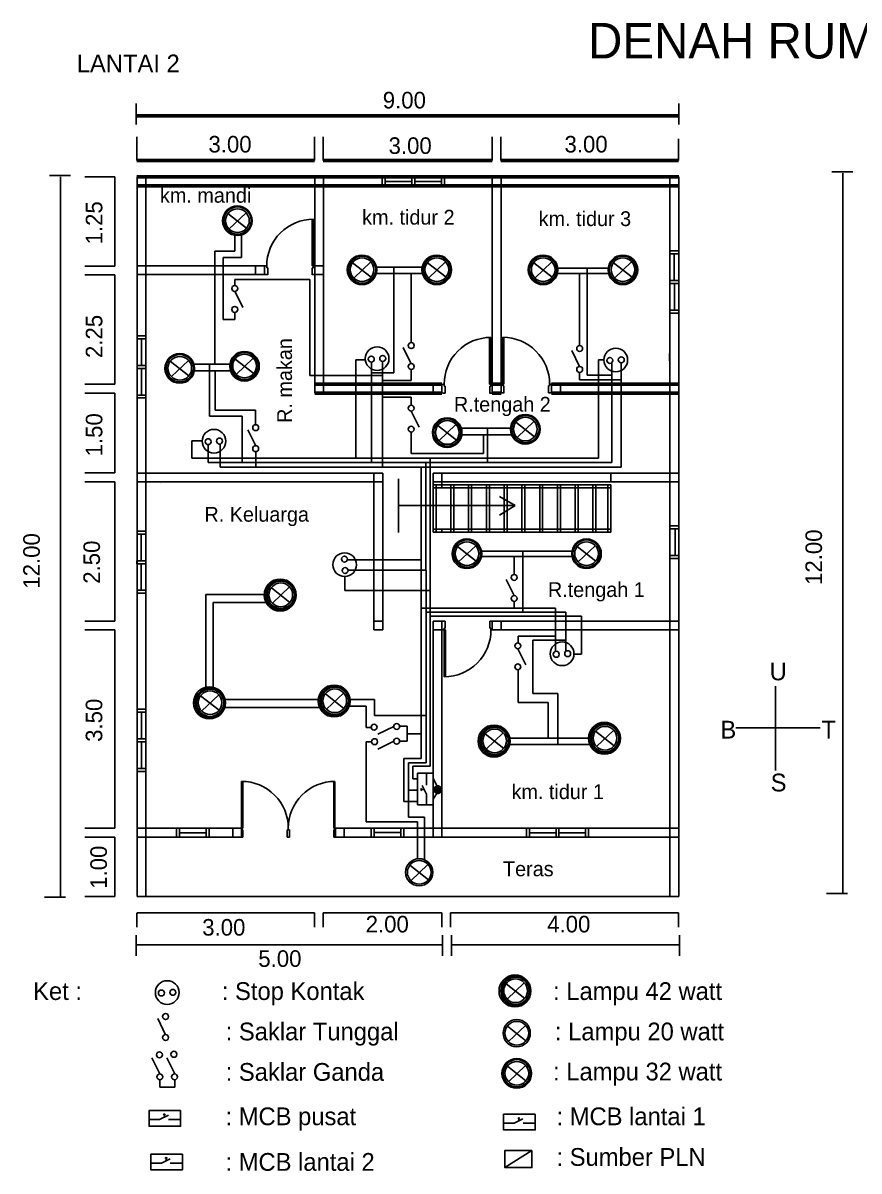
# Model space of a CAD drawing. Header units: millimetres. Extents: x 1250 to 3993, y 344 to 2283.
# Drawn here: x 1250 to 2662, y 344 to 2283 of the extents above; entities that cross this region are included whole.
import ezdxf

# ---------------------------------------------------------------- set-up
doc = ezdxf.new("R2010")
doc.units = ezdxf.units.MM

msp = doc.modelspace()

# ---------------------------------------------------------------- linework, layer by layer
at = {"color": 7}
for p, q in [((1441, 2146.6), (1441, 2111.2)), ((2357.2, 2146.6), (2357.2, 2111.2)), ((1441.7, 2050.6), (1441.7, 2090.7)), ((1741.7, 2050.6), (1741.7, 2090.7)), ((1756.7, 2050.6), (1756.7, 2090.7)), ((2041.7, 2050.6), (2041.7, 2090.7)), ((2056.7, 2050.6), (2056.7, 2090.7)), ((2356.9, 2050.6), (2356.9, 2087)), ((1329.7, 2025), (1294.3, 2025)), ((1404.6, 2022.8), (1354.1, 2022.8)), ((1404.6, 2022.7), (1404.6, 1872.3)), ((1442.2, 2022.7), (1442.2, 807.7)), ((1457.2, 2022.7), (1457.2, 807.7)), ((1742.2, 1657.7), (1742.2, 2022.7)), ((1757.2, 1657.7), (1757.2, 2022.7)), ((2042.2, 1657.7), (2042.2, 2022.7)), ((2057.2, 1657.7), (2057.2, 2022.7)), ((2342.2, 1522.7), (2342.2, 2022.7)), ((2357.2, 1522.7), (2357.2, 2022.7)), ((2650.8, 2031.4), (2615.4, 2031.4)), ((1404.6, 1872.3), (1354.1, 1872.3)), ((1661.2, 1872.7), (1442, 1872.7)), ((1642.2, 1857.7), (1642.2, 1872.7)), ((1657.2, 1857.7), (1657.2, 1872.7)), ((1661.2, 1872.4), (1661.2, 1869.4)), ((1663.2, 1869.4), (1661.2, 1869.4)), ((1663.2, 1869.4), (1663.2, 1857.4)), ((1738.2, 1869.4), (1738.2, 1857.4)), ((1740.2, 1869.4), (1738.2, 1869.4)), ((1757.2, 1872.7), (1740.2, 1872.7)), ((1740.2, 1872.4), (1740.2, 1869.4)), ((1404.6, 1857.3), (1354.1, 1857.3)), ((1404.6, 1857.3), (1404.6, 1672.8)), ((1663.2, 1857.7), (1442, 1857.7)), ((1757.2, 1857.7), (1738.2, 1857.7)), ((1404.6, 1672.8), (1354.1, 1672.8)), ((1942.2, 1657.7), (1942.2, 1672.7)), ((1957.2, 1657.7), (1957.2, 1672.7)), ((1960.8, 1672.6), (1957.8, 1672.6)), ((1962.8, 1669.6), (1960.8, 1669.6)), ((1962.8, 1669.6), (1962.8, 1657.6)), ((2057.2, 1672.6), (2037.7, 1672.6)), ((2037.8, 1669.6), (2037.8, 1657.6)), ((2039.8, 1669.6), (2037.8, 1669.6)), ((2039.8, 1672.6), (2039.8, 1669.6)), ((2057, 1672.9), (2061.9, 1672.9)), ((2059.9, 1672.9), (2059.9, 1669.9)), ((2059.9, 1669.9), (2061.9, 1669.9)), ((2061.9, 1669.9), (2061.9, 1657.9)), ((2136.9, 1669.9), (2136.9, 1657.9)), ((2136.9, 1669.9), (2138.9, 1669.9)), ((2138.9, 1672.9), (2138.9, 1669.9)), ((2138.9, 1672.9), (2141.9, 1672.9)), ((2142.2, 1657.7), (2142.2, 1672.7)), ((2157.2, 1657.7), (2157.2, 1672.7)), ((1404.6, 1657.8), (1354.1, 1657.8)), ((1404.6, 1657.8), (1404.6, 1522.8)), ((1962.8, 1657.6), (1957.8, 1657.6)), ((2042.7, 1657.6), (2037.7, 1657.6)), ((2057, 1657.9), (2062, 1657.9)), ((2136.9, 1657.9), (2141.9, 1657.9)), ((1404.6, 1522.8), (1354.1, 1522.8)), ((1857.2, 1522.7), (1442, 1522.7)), ((1842.2, 1522.7), (1842.2, 1257.7)), ((1857.2, 1522.7), (1857.2, 1257.7)), ((1942.2, 1522.7), (2257.2, 1522.7)), ((2357.2, 1522.7), (1942.2, 1522.7)), ((1942.2, 1522.7), (1942.2, 1507.7)), ((1942.2, 1422.7), (1942.2, 1522.7)), ((1942.4, 1507.7), (1942.4, 1522.7)), ((1957.2, 1507.7), (1957.2, 1522.7)), ((1957.2, 1497.7), (1957.2, 1522.7)), ((2242.2, 1522.7), (2242.2, 1507.7)), ((2342.2, 807.7), (2342.2, 1522.7)), ((2357, 1522.7), (2357, 1522.7)), ((2357.2, 807.7), (2357.2, 1522.7)), ((1404.6, 1507.8), (1354.1, 1507.8)), ((1404.6, 1507.8), (1404.6, 1272.8)), ((1857.2, 1507.7), (1442, 1507.7)), ((1482.3, 1505.1), (1482.3, 1505.1)), ((1482.3, 1505.1), (1482.3, 1505.1)), ((1942.2, 1507.7), (2257.2, 1507.7)), ((2357.2, 1507.7), (1942.2, 1507.7)), ((1942.2, 1502.7), (1942.2, 1422.7)), ((2242.2, 1502.7), (1942.2, 1502.7)), ((2242.2, 1497.7), (1942.2, 1497.7)), ((1947.2, 1502.7), (1947.2, 1422.7)), ((1972.2, 1502.7), (1972.2, 1422.7)), ((1977.2, 1502.7), (1977.2, 1422.7)), ((2002.2, 1502.7), (2002.2, 1422.7)), ((2007.2, 1502.7), (2007.2, 1422.7)), ((2032.2, 1502.7), (2032.2, 1422.7)), ((2037.2, 1502.7), (2037.2, 1422.7)), ((2062.2, 1502.7), (2062.2, 1422.7)), ((2067.2, 1502.7), (2067.2, 1422.7)), ((2092.2, 1502.7), (2092.2, 1422.7)), ((2097.2, 1502.7), (2097.2, 1422.7)), ((2122.2, 1502.7), (2122.2, 1422.7)), ((2127.2, 1502.7), (2127.2, 1422.7)), ((2152.2, 1502.7), (2152.2, 1422.7)), ((2157.2, 1502.7), (2157.2, 1422.7)), ((2182.2, 1502.7), (2182.2, 1422.7)), ((2187.2, 1502.7), (2187.2, 1422.7)), ((2212.2, 1502.7), (2212.2, 1422.7)), ((2217.2, 1502.7), (2217.2, 1422.7)), ((2237.2, 1502.7), (2237.2, 1422.7)), ((2242.2, 1502.7), (2242.2, 1422.7)), ((2242.2, 1427.7), (1942.2, 1427.7)), ((2242.2, 1422.7), (1942.2, 1422.7)), ((1957.2, 1422.7), (1957.2, 1427.7)), ((1404.6, 1272.8), (1354.1, 1272.8)), ((1857.2, 1272.7), (1842.2, 1272.7)), ((1942.2, 907.7), (1942.2, 1272.7)), ((1962.8, 1272.7), (1942.2, 1272.7)), ((1957.2, 907.7), (1957.2, 1272.7)), ((1960.8, 1257.5), (1960.8, 1260.7)), ((1960.8, 1260.7), (1962.8, 1260.7)), ((1962.8, 1260.7), (1962.8, 1272.7)), ((2357.2, 1272.7), (2037.8, 1272.7)), ((2037.8, 1260.7), (2037.8, 1272.7)), ((2037.8, 1260.7), (2039.7, 1260.7)), ((2039.7, 1260.7), (2039.7, 1257.5)), ((2042.2, 1257.7), (2042.2, 1272.7)), ((2057.2, 1257.7), (2057.2, 1272.7)), ((1404.6, 1257.8), (1354.1, 1257.8)), ((1404.6, 1257.8), (1404.6, 922.8)), ((1857.2, 1257.7), (1842.2, 1257.7)), ((1960.8, 1257.7), (1942.2, 1257.7)), ((1962.9, 1257.7), (1960.9, 1257.7)), ((2357.2, 1257.7), (2039.7, 1257.7)), ((1404.6, 922.8), (1354.1, 922.8)), ((1442.2, 922.7), (1618.7, 922.7)), ((1603.7, 922.7), (1603.7, 907.7)), ((1618.7, 922.9), (1618.7, 907.7)), ((1618.7, 919.9), (1620.7, 919.9)), ((1620.7, 919.9), (1620.7, 907.7)), ((1695.7, 919.9), (1695.7, 907.7)), ((1695.7, 919.9), (1697.7, 919.9)), ((1699.6, 919.9), (1697.6, 919.9)), ((1699.6, 919.9), (1699.6, 907.7)), ((1774.6, 919.9), (1774.6, 907.7)), ((1776.6, 919.9), (1774.6, 919.9)), ((1776.6, 922.9), (1776.6, 919.9)), ((2357.1, 922.7), (1776.6, 922.7)), ((1777.2, 922.7), (1858, 922.7)), ((1777.2, 907.7), (1777.2, 922.7)), ((1792.2, 907.7), (1792.2, 922.7)), ((1404.6, 907.8), (1354.1, 907.8)), ((1404.6, 907.8), (1404.6, 807.7)), ((1442.2, 907.7), (1620.7, 907.7)), ((1699.6, 907.7), (1695.7, 907.7)), ((2357.1, 907.7), (1774.6, 907.7)), ((1777.2, 907.7), (1860.3, 907.7)), ((1321.2, 806.2), (1285.8, 806.2)), ((1404.6, 807.8), (1354.1, 807.8)), ((1442.2, 807.7), (2357.2, 807.7)), ((2642.2, 812.5), (2606.8, 812.5)), ((1441.8, 780), (1441.8, 755.8)), ((1442.2, 780), (1741.8, 780)), ((1741.8, 780), (1741.8, 755.8)), ((1756.8, 780), (1756.8, 755.8)), ((1756.8, 780), (1956.8, 780)), ((1956.8, 780), (1956.8, 755.8)), ((1971.8, 780), (1971.8, 755.8)), ((1971.8, 780), (2356.8, 780)), ((2356.8, 780), (2356.8, 755.8)), ((1441, 742.5), (1441, 707.1)), ((1958.3, 742.5), (1958.3, 707.1)), ((1973.3, 742.5), (1973.3, 707.1)), ((2358.3, 742.5), (2358.3, 707.1)), ((1442.2, 725.9), (1958.3, 725.9)), ((1973.3, 725.9), (2358.3, 725.9))]:
    msp.add_line(p, q, dxfattribs=at)
at = {"color": 7, "lineweight": 53}
for p, q in [((2357.2, 2126.1), (1442, 2126.1)), ((1741.7, 2050.6), (1442, 2050.6)), ((2041.7, 2050.6), (1756.7, 2050.6)), ((2356.9, 2050.6), (2056.7, 2050.6)), ((2357.2, 2022.7), (1442, 2022.7)), ((2357.2, 2007.7), (1442, 2007.7)), ((1957.2, 1672.7), (1742.2, 1672.7)), ((2057.2, 1672.7), (2042.2, 1672.7)), ((2357.2, 1672.7), (2142.2, 1672.7)), ((1957.2, 1657.7), (1742.2, 1657.7)), ((2057.2, 1657.7), (2042.2, 1657.7)), ((2357.2, 1657.7), (2142.2, 1657.7))]:
    msp.add_line(p, q, dxfattribs=at)
at = {"color": 7, "lineweight": -3}
for p, q in [((1312.8, 2022.7), (1312.8, 807.7)), ((2633.9, 2029), (2633.9, 814))]:
    msp.add_line(p, q, dxfattribs=at)
at = {"color": 226}
for p, q in [((1856.4, 2022.6), (1856.4, 2007.6)), ((1861.4, 2022.6), (1861.4, 2007.6)), ((1906.4, 2022.6), (1906.4, 2007.6)), ((1911.4, 2022.6), (1911.4, 2007.6)), ((1956.4, 2022.6), (1956.4, 2007.6)), ((1961.4, 2022.6), (1961.4, 2007.6)), ((1861.4, 2014.9), (1906.4, 2014.9)), ((1903.2, 2008.5), (1903.2, 2008.3)), ((1911.4, 2015), (1956.5, 2015)), ((1738.2, 1951.4), (1738.2, 1872.4)), ((1740.2, 1872.4), (1740.2, 1951.4)), ((2357.2, 1897.7), (2342.2, 1897.7)), ((2357.2, 1892.7), (2342.2, 1892.7)), ((2349.4, 1892.7), (2349.4, 1847.7)), ((1738.2, 1872.4), (1740.2, 1872.4)), ((2357.2, 1847.7), (2342.2, 1847.7)), ((2357.2, 1842.7), (2342.2, 1842.7)), ((2343, 1850.9), (2342.9, 1850.9)), ((2349.6, 1842.7), (2349.6, 1797.6)), ((2357.2, 1797.7), (2342.2, 1797.7)), ((2357.2, 1792.7), (2342.2, 1792.7)), ((1457.5, 1754.4), (1442.5, 1754.4)), ((1457.5, 1749.4), (1442.5, 1749.4)), ((1449.8, 1749.4), (1449.8, 1704.4)), ((1443.4, 1707.7), (1443.2, 1707.7)), ((1457.5, 1704.4), (1442.5, 1704.4)), ((1457.5, 1699.4), (1442.5, 1699.4)), ((1449.9, 1699.4), (1449.9, 1654.4)), ((1457.5, 1654.4), (1442.5, 1654.4)), ((1457.5, 1649.4), (1442.5, 1649.4)), ((1456.9, 1419.6), (1441.9, 1419.6)), ((1457.6, 1424.6), (1442.6, 1424.6)), ((1449.2, 1419.1), (1449.2, 1374.9)), ((2358.5, 1433.4), (2343.5, 1433.4)), ((2358.5, 1428.4), (2343.5, 1428.4)), ((2350.8, 1427.9), (2350.8, 1383.7)), ((2358.5, 1383.4), (2343.5, 1383.4)), ((2358.5, 1378.4), (2343.5, 1378.4)), ((1456.9, 1374.6), (1441.9, 1374.6)), ((1456.9, 1369.6), (1441.9, 1369.6)), ((1442, 1374.5), (1442, 1369.4)), ((1449.3, 1369.6), (1449.3, 1324.6)), ((1456.9, 1324.6), (1441.9, 1324.6)), ((1456.9, 1319.6), (1441.9, 1319.6)), ((1457.4, 1123.8), (1442.4, 1123.8)), ((1457.4, 1118.8), (1442.4, 1118.8)), ((1449.7, 1118.2), (1449.7, 1074)), ((1457.4, 1073.8), (1442.4, 1073.8)), ((1457.4, 1068.8), (1442.4, 1068.8)), ((1442.5, 1073.6), (1442.5, 1068.6)), ((1449.8, 1068.8), (1449.8, 1023.7)), ((1457.4, 1023.8), (1442.4, 1023.8)), ((1457.4, 1018.8), (1442.4, 1018.8)), ((1618.7, 922.9), (1618.7, 1001.9)), ((1620.7, 1001.9), (1620.7, 922.9)), ((1774.5, 1001.9), (1774.5, 922.9)), ((1776.5, 922.9), (1776.5, 1001.9)), ((1508.8, 922.8), (1508.8, 907.8)), ((1513.8, 922.8), (1513.8, 907.8)), ((1514.4, 915.1), (1558.6, 915.1)), ((1558.8, 922.8), (1558.8, 907.8)), ((1563.8, 922.8), (1563.8, 907.8)), ((1620.7, 922.9), (1618.7, 922.9)), ((1697.6, 922.9), (1697.6, 919.9)), ((1697.7, 922.9), (1697.7, 919.9)), ((1774.5, 922.9), (1776.5, 922.9)), ((1837.7, 923.1), (1837.7, 908.1)), ((1842.7, 923.1), (1842.7, 908.1)), ((1843.2, 915.4), (1887.4, 915.4)), ((1887.7, 923.1), (1887.7, 908.1)), ((1892.7, 923.1), (1892.7, 908.1)), ((2099.8, 922.7), (2099.8, 907.7)), ((2104.8, 922.7), (2104.8, 907.7)), ((2105.3, 915), (2149.5, 915)), ((2149.8, 922.7), (2149.8, 907.7)), ((2154.8, 922.7), (2154.8, 907.7)), ((2154.8, 915.1), (2199.8, 915.1)), ((2199.8, 922.7), (2199.8, 907.7)), ((2204.8, 922.7), (2204.8, 907.7)), ((2150, 907.8), (2155, 907.8))]:
    msp.add_line(p, q, dxfattribs=at)
at = {"color": 226, "lineweight": 53}
for p, q in [((1966.6, 2006.9), (1966.6, 2006.7)), ((2341.7, 1787.5), (2341.5, 1787.5)), ((1442.3, 1644.3), (1442.1, 1644.3))]:
    msp.add_line(p, q, dxfattribs=at)
at = {"color": 5}
for p, q in [((1595.7, 1960.8), (1627.2, 1936.1)), ((1626.4, 1962.2), (1597.5, 1934.8)), ((1806.3, 1877.9), (1837.7, 1853.3)), ((1836.9, 1879.3), (1808.1, 1851.9)), ((1932.5, 1877.9), (1964, 1853.3)), ((1963.2, 1879.3), (1934.3, 1851.9)), ((2112.1, 1877.9), (2143.5, 1853.3)), ((2142.8, 1879.3), (2113.9, 1851.9)), ((2246.8, 1877.9), (2278.2, 1853.3)), ((2277.5, 1879.3), (2248.6, 1851.9)), ((1620.6, 1802.4), (1607.2, 1829.6)), ((1891.9, 1734.5), (1905.3, 1707.3)), ((2176.3, 1729.7), (2189.7, 1702.5)), ((1498.4, 1711.5), (1529.8, 1686.8)), ((1529.1, 1712.9), (1500.2, 1685.5)), ((1607.8, 1715.2), (1639.3, 1690.5)), ((1638.5, 1716.6), (1609.6, 1689.2)), ((1918.5, 1600.1), (1905.1, 1627.4)), ((2112.7, 1610.1), (2083.9, 1582.7)), ((1629.3, 1595.9), (1642.7, 1568.6)), ((1950.2, 1603.1), (1981.6, 1578.4)), ((1980.8, 1604.5), (1952, 1577.1)), ((2082.1, 1608.7), (2113.5, 1584)), ((1983.4, 1398.5), (2014.9, 1373.8)), ((2014.1, 1399.9), (1985.2, 1372.5)), ((2185.4, 1398.5), (2216.8, 1373.8)), ((2216, 1399.9), (2187.2, 1372.5)), ((2065.8, 1343), (2079.2, 1315.7)), ((1669, 1328.9), (1700.4, 1304.2)), ((1699.6, 1330.3), (1670.8, 1302.9)), ((2098.7, 1198.8), (2085.3, 1226)), ((1549.5, 1146.7), (1580.9, 1122)), ((1580.1, 1148.1), (1551.3, 1120.7)), ((1760.2, 1149.8), (1791.6, 1125.2)), ((1790.8, 1151.2), (1762, 1123.8)), ((1875.9, 1094.9), (1848.6, 1081.6)), ((1898.3, 1095.1), (1885.2, 1095.1)), ((1898.3, 1069.8), (1898.3, 1095.1)), ((2216.6, 1086.8), (2248, 1062.1)), ((2247.2, 1088.2), (2218.4, 1060.8)), ((1875.9, 1069.6), (1848.6, 1056.2)), ((1885.8, 1069.8), (1898.3, 1069.8)), ((2030.2, 1082.2), (2061.6, 1057.6)), ((2060.8, 1083.7), (2032, 1056.3)), ((1902.8, 860.2), (1934.2, 835.6)), ((1933.5, 861.6), (1904.6, 834.2)), ((2065.6, 660.1), (2097, 635.4)), ((2096.2, 661.5), (2067.4, 634.1)), ((1477.1, 601.4), (1490.4, 574.2)), ((2067.6, 588.5), (2099, 563.9)), ((2098.3, 589.9), (2069.4, 562.5)), ((1480.5, 507.8), (1467.1, 535)), ((1505.9, 507.8), (1492.5, 535)), ((2067.6, 520.8), (2099, 496.2)), ((2098.3, 522.3), (2069.4, 494.8)), ((1480.7, 497.8), (1480.7, 485.3)), ((1480.8, 485.3), (1506, 485.3)), ((1506, 485.3), (1506, 498.4))]:
    msp.add_line(p, q, dxfattribs=at)
at = {"color": 2}
for p, q in [((1607.3, 1924.1), (1607.3, 1897.6)), ((1607.3, 1897.6), (1573.4, 1897.6)), ((1573.4, 1897.6), (1573.4, 1706.4)), ((1846.2, 1870.1), (1923.8, 1870.1)), ((1875.6, 1691.7), (1875.6, 1869.7)), ((2152.6, 1868.8), (2238, 1868.8)), ((2202.6, 1688.2), (2202.6, 1868.8)), ((1538.3, 1706.3), (1599.2, 1706.3)), ((1564.3, 1618.9), (1564.3, 1706.4)), ((1838, 1710.1), (1838, 1540.6)), ((2244.1, 1540.5), (2244.1, 1709.3)), ((1837.9, 1691.7), (1875.6, 1691.7)), ((2244, 1688.2), (2202.6, 1688.2)), ((1619.9, 1618.9), (1564.3, 1618.9)), ((1619.9, 1540.6), (1619.9, 1618.9)), ((1989.7, 1598.4), (2073.3, 1598.4)), ((2033.9, 1540.6), (2033.9, 1598.4)), ((1562.4, 1540.6), (1562.4, 1570.7)), ((1930, 1540.6), (1562.4, 1540.6)), ((1930, 1359.1), (1930, 1540.6)), ((1930, 1540.5), (2244.1, 1540.5)), ((2023.7, 1390.6), (2176.9, 1390.6)), ((2093.7, 1287.8), (2093.7, 1390.6)), ((1930.4, 1358.7), (1798.5, 1358.7)), ((1930.4, 1033.3), (1930.4, 1358.7)), ((1570.9, 1161.3), (1570.9, 1303.8)), ((1570.9, 1303.8), (1660.7, 1303.8)), ((1930.4, 1287.7), (2166.1, 1287.7)), ((2166.1, 1287.7), (2166.1, 1221.2)), ((2166.3, 1240.5), (2110.6, 1240.5)), ((2110.6, 1240.5), (2110.6, 1150.3)), ((2110.6, 1150.3), (2152.7, 1150.3)), ((2152.7, 1150.3), (2152.7, 1064.1)), ((1590.8, 1140.3), (1748.6, 1140.3)), ((1843.4, 1140.2), (1801.9, 1140.2)), ((1843.4, 1113.1), (1843.4, 1140.2)), ((1930.3, 1113.1), (1843.4, 1113.1)), ((2071.1, 1064.2), (2206.1, 1064.2)), ((1900.7, 987), (1900.7, 1033.3)), ((1900.7, 1033.3), (1930.4, 1033.3)), ((1915.8, 987), (1900.7, 987)), ((1900.8, 986.9), (1900.8, 941.4)), ((1900.8, 941.4), (1927.4, 941.4)), ((1927.4, 941.4), (1927.4, 869.4))]:
    msp.add_line(p, q, dxfattribs=at)
at = {"color": 1}
for p, q in [((1618.5, 1886.9), (1618.5, 1924.3)), ((1587.5, 1782), (1587.5, 1886.9)), ((1587.5, 1886.9), (1618.5, 1886.9)), ((1607.6, 1839.4), (1607.6, 1849.7)), ((1607.6, 1849.7), (1734.2, 1849.7)), ((1734.2, 1849.7), (1734.2, 1687.4)), ((1846.2, 1859.8), (1924.1, 1859.8)), ((1905.2, 1742.8), (1905.2, 1859.6)), ((2152.1, 1859.6), (2238.6, 1859.6)), ((2189.4, 1738), (2189.4, 1859.6)), ((1607.3, 1794.1), (1607.3, 1782)), ((1607.3, 1782), (1587.5, 1782)), ((1856.9, 1711.2), (1856.9, 1532.6)), ((2259.7, 1532.6), (2259.7, 1709)), ((1538.8, 1695.1), (1600, 1695.1)), ((1574.2, 1628.8), (1574.2, 1695.1)), ((1734.2, 1687.4), (1856.9, 1687.4)), ((1905.3, 1697.5), (1905.3, 1679.2)), ((2189.6, 1692.7), (2189.6, 1679.8)), ((1905.3, 1679.2), (1856.9, 1679.2)), ((2189.6, 1679.8), (2259.5, 1679.8)), ((1905.2, 1651), (1857, 1651)), ((1905.2, 1637.2), (1905.2, 1651)), ((1642.4, 1628.8), (1574.2, 1628.8)), ((1642.4, 1604.1), (1642.4, 1628.8)), ((1905.1, 1591.8), (1905.1, 1555.9)), ((1582.6, 1532.6), (1582.6, 1571.9)), ((1990.3, 1587.1), (2074.7, 1587.1)), ((2027.3, 1555.9), (2027.3, 1587.1)), ((1642.8, 1558.8), (1642.8, 1532.6)), ((1905.1, 1555.9), (2027.3, 1555.9)), ((1922.1, 1532.6), (1582.6, 1532.6)), ((1922.1, 1529.4), (1922.1, 1532.6)), ((1922.1, 1532.6), (2259.7, 1532.6)), ((1922.1, 1527.4), (1922.1, 1529.4)), ((1922.1, 1376.3), (1922.1, 1527.4)), ((2023.6, 1381.6), (2176.9, 1381.6)), ((2079.1, 1351.3), (2079.1, 1381.4)), ((1922.2, 1376.3), (1797.4, 1376.3)), ((1922.2, 1040.7), (1922.2, 1376.3)), ((1558.2, 1160.9), (1558.2, 1317.3)), ((1558.2, 1317.3), (1657.3, 1317.3)), ((2079.3, 1306), (2079.3, 1294.3)), ((1922.1, 1294.3), (2149.1, 1294.3)), ((2149.1, 1294.3), (2149.1, 1221.2)), ((2085.7, 1235.6), (2085.7, 1247.4)), ((2085.7, 1247.4), (2149, 1247.4)), ((2085.7, 1190.6), (2085.7, 1135.3)), ((1589.7, 1126.9), (1750.1, 1126.9)), ((1829.3, 1128.7), (1800.5, 1128.7)), ((1829.3, 1092.9), (1829.3, 1128.7)), ((2085.7, 1135.3), (2136.4, 1135.3)), ((2136.4, 1135.3), (2136.4, 1075)), ((1838.3, 1092.9), (1829.3, 1092.9)), ((1838.8, 1069), (1829.3, 1069)), ((1829.3, 1069), (1829.3, 933.5)), ((1898.3, 1082.3), (1922.2, 1082.3)), ((2071.5, 1074.9), (2204.8, 1074.9)), ((1892.6, 967.9), (1892.6, 1040.7)), ((1892.6, 1040.7), (1922.2, 1040.7)), ((1942.1, 972.1), (1949.5, 984)), ((1916.1, 967.9), (1892.6, 967.9)), ((1829.3, 933.5), (1916, 933.5)), ((1916, 933.5), (1916, 871))]:
    msp.add_line(p, q, dxfattribs=at)
at = {"color": 224}
for p, q in [((2037.7, 1751.7), (2037.7, 1672.6)), ((2039.7, 1672.7), (2039.7, 1751.7)), ((2059.9, 1672.9), (2059.9, 1751.9)), ((2061.9, 1751.9), (2061.9, 1672.9)), ((1960.8, 1672.6), (1960.8, 1669.6)), ((2039.8, 1257.7), (2039.8, 1260.7)), ((1960.9, 1257.7), (1960.9, 1178.7)), ((1962.9, 1178.7), (1962.9, 1257.7))]:
    msp.add_line(p, q, dxfattribs=at)
at = {"color": 3}
for p, q in [((1811.5, 1547.4), (1811.5, 1714.1)), ((1811.5, 1714.1), (1827.7, 1714.1)), ((2221.8, 1547.9), (2221.8, 1713.6)), ((2221.8, 1713.6), (2230.7, 1713.6)), ((1534.5, 1547.9), (1534.5, 1576.8)), ((1534.5, 1576.8), (1552.2, 1576.8)), ((1937, 1547.9), (1534.5, 1547.9)), ((1937, 1324.6), (1937, 1547.9)), ((1937, 1547.9), (2221.8, 1547.9)), ((1793.1, 1324.5), (1793.1, 1348.1)), ((1937.2, 1324.5), (1793.1, 1324.5)), ((1937.2, 1027.6), (1937.2, 1324.5)), ((1937.3, 1281.1), (2192.7, 1281.1)), ((2192.7, 1281.1), (2192.7, 1216.7)), ((2192.7, 1216.7), (2180.1, 1216.7)), ((1907.7, 1006.2), (1907.7, 1027.6)), ((1907.7, 1027.6), (1937.2, 1027.6)), ((1916.2, 1006.2), (1907.7, 1006.2)), ((1942.1, 1007.5), (1949.6, 992))]:
    msp.add_line(p, q, dxfattribs=at)
at = {"color": 4}
for p, q in [((1883.6, 1512.9), (1883.6, 1422.4)), ((2054.4, 1482.9), (2080.6, 1467.9)), ((1883.6, 1467.9), (2080.9, 1467.9)), ((2080.9, 1467.9), (2054.4, 1451.8))]:
    msp.add_line(p, q, dxfattribs=at)
at = {"color": 30}
for p, q in [((2520.5, 1162.6), (2520.5, 1020.1)), ((2595.8, 1092.2), (2453.3, 1092.2))]:
    msp.add_line(p, q, dxfattribs=at)
at = {"color": 31}
for p, q in [((1930.8, 1016.3), (1930.8, 995.5)), ((1921.1, 988.4), (1923.3, 990.1)), ((1931.2, 980.5), (1923.7, 995.2)), ((1927, 988.4), (1921.1, 988.4)), ((1921.1, 988.4), (1923.2, 986.6)), ((1931.2, 962.7), (1931.2, 980.5)), ((1465.7, 357.1), (1483.4, 357.1)), ((1483.4, 357.1), (1498.1, 364.5)), ((1491.4, 367.1), (1489.6, 365)), ((1491.4, 361.2), (1491.4, 367.1)), ((1491.4, 367.1), (1493, 365)), ((1519.2, 357.4), (1498.4, 357.4))]:
    msp.add_line(p, q, dxfattribs=at)
at = {"color": 11}
for p, q in [((1942.1, 987.8), (1946.2, 987.8)), ((1462.6, 430.8), (1480.3, 430.8)), ((1480.3, 430.8), (1495.1, 438.2)), ((1488.3, 440.8), (1486.5, 438.7)), ((1488.3, 435), (1488.3, 440.8)), ((1488.3, 440.8), (1490, 438.7)), ((1516.2, 431.2), (1495.4, 431.2))]:
    msp.add_line(p, q, dxfattribs=at)
at = {"color": 21}
for p, q in [((2079.2, 424.5), (2093.9, 432)), ((2087.1, 434.6), (2085.4, 432.5)), ((2087.1, 428.7), (2087.1, 434.6)), ((2087.1, 434.6), (2088.8, 432.4)), ((2061.5, 424.5), (2079.2, 424.5)), ((2115, 424.9), (2094.2, 424.9))]:
    msp.add_line(p, q, dxfattribs=at)
at = {"color": 51}
msp.add_line((2109.1, 378.7), (2063.6, 349.7), dxfattribs=at)
at = {"color": 7}
msp.add_lwpolyline([(2341.5, 1712.1), (2341.5, 1724.7)], dxfattribs=at)
at = {"color": 31}
for points in [[(1916, 1015.9), (1942.3, 1015.9), (1942.3, 962.5), (1916, 962.5)], [(1518.9, 372.2), (1518.9, 345.9), (1465.5, 345.9), (1465.5, 372.2)]]:
    msp.add_lwpolyline(points, close=True, dxfattribs=at)
at = {"color": 11}
msp.add_lwpolyline([(1515.8, 446), (1515.8, 419.6), (1462.4, 419.6), (1462.4, 446)], close=True, dxfattribs=at)
at = {"color": 21}
msp.add_lwpolyline([(2114.7, 439.7), (2114.7, 413.4), (2061.3, 413.4), (2061.3, 439.7)], close=True, dxfattribs=at)
at = {"color": 51}
msp.add_lwpolyline([(2109.2, 378.7), (2109.2, 349.7), (2063.6, 349.7), (2063.6, 378.7)], close=True, dxfattribs=at)
at = {"color": 30}
for centre in [(1611.6, 1948.7), (1822.1, 1865.8), (1948.4, 1865.8), (2128, 1865.8), (2262.7, 1865.8), (1623.7, 1703.1), (1514.3, 1699.3), (1966, 1591), (2097.9, 1596.6), (1999.3, 1386.3), (2201.3, 1386.3), (1684.8, 1316.7), (1565.3, 1134.5), (1776, 1137.7), (2046, 1070.1), (2232.4, 1074.7), (2081.4, 648), (2083.5, 508.7)]:
    msp.add_circle(centre, 25, dxfattribs=at)
at = {"color": 6}
for centre in [(1611.8, 1949), (1822.3, 1866.1), (1948.6, 1866.1), (2128.2, 1866.1), (2262.8, 1866.1), (1623.9, 1703.4), (1514.4, 1699.6), (1966.2, 1591.3), (2098.1, 1596.9), (1999.5, 1386.6), (2201.4, 1386.6), (1685, 1317.1), (1565.5, 1134.8), (1776.2, 1138), (2046.2, 1070.4), (2232.6, 1075), (1918.6, 848.4), (2081.6, 648.3), (2083.4, 576.7), (2083.7, 509)]:
    msp.add_circle(centre, 23, dxfattribs=at)
at = {"color": 5}
for centre, radius in [((1611.7, 1948.9), 20), ((1822.2, 1866.1), 20), ((1948.5, 1866.1), 20), ((2128.1, 1866.1), 20), ((2262.8, 1866.1), 20), ((1607.2, 1834.4), 5), ((1607.2, 1799), 5), ((1905.3, 1737.9), 5), ((2189.7, 1733.1), 5), ((1514.4, 1699.6), 20), ((1623.8, 1703.4), 20), ((1905.3, 1702.5), 5), ((2189.7, 1697.7), 5), ((1905.2, 1632.2), 5), ((1966.2, 1591.2), 20), ((2098, 1596.8), 20), ((1642.6, 1599.3), 5), ((1905.2, 1596.7), 5), ((1642.6, 1563.8), 5), ((1999.4, 1386.6), 20), ((2201.4, 1386.6), 20), ((1683.9, 1316.7), 27), ((2079.2, 1346.4), 5), ((1685, 1317), 20), ((2079.2, 1310.9), 5), ((2085.3, 1230.8), 5), ((2085.3, 1195.4), 5), ((1775.1, 1137.7), 27), ((1564.4, 1134.5), 27), ((1565.5, 1134.8), 20), ((1776.2, 1138), 20), ((1842.5, 1093.5), 5), ((1880.7, 1094.6), 5), ((2045.1, 1070.1), 27), ((2046.1, 1070.4), 20), ((2231.5, 1074.7), 27), ((2232.6, 1074.9), 20), ((1843.4, 1069), 5), ((1880.7, 1069.8), 5), ((1918.8, 848.4), 20), ((2080.5, 648), 27), ((2081.5, 648.3), 20), ((1490.4, 604.8), 5), ((2083.6, 576.7), 20), ((1490.4, 569.4), 5), ((1480, 540.2), 5), ((1504.5, 541.1), 5), ((2083.6, 509), 20), ((1480.7, 502.9), 5), ((1505.5, 502.9), 5)]:
    msp.add_circle(centre, radius, dxfattribs=at)
at = {"color": 140}
for centre, radius in [((1847.7, 1715.9), 20), ((2250.7, 1713.6), 20), ((1837.8, 1715.1), 5), ((1857.1, 1716.2), 5), ((2240.7, 1712.8), 5), ((2260, 1713.9), 5), ((1572.1, 1576.4), 20), ((1562.2, 1575.6), 5), ((1581.5, 1576.7), 5), ((1792.8, 1367.9), 20), ((1792.5, 1377.3), 5), ((1793.6, 1358), 5), ((2160.1, 1217.4), 20), ((2150.2, 1216.6), 5), ((2169.5, 1217.7), 5), ((1493.2, 645.4), 20), ((1483.3, 644.6), 5), ((1502.6, 645.7), 5)]:
    msp.add_circle(centre, radius, dxfattribs=at)
at = {"color": 11, "lineweight": 120}
msp.add_circle((1950.2, 988), 4.11, dxfattribs=at)
at = {"color": 226}
for centre, start, end in [((1740.2, 1872.4), 90.036, 180.0362), ((1618.7, 922.9), 359.9638, 89.964), ((1776.5, 922.9), 90.036, 180.0362)]:
    msp.add_arc(centre, 79, start, end, dxfattribs=at)
at = {"color": 224}
for centre, start, end in [((2039.8, 1672.7), 90.036, 180.0362), ((2059.9, 1672.9), 359.9638, 89.964), ((1960.9, 1257.7), 270.036, 0.0362)]:
    msp.add_arc(centre, 79, start, end, dxfattribs=at)

# ---------------------------------------------------------------- texts
at = {"color": 7}
for s, insert, char_height, width, attachment_point in [('DENAH RUMAH', (2203.9, 2282.8), 60, 993.61, 1), ('LANTAI 2', (1340.4, 2229.4), 30, 563.491, 1), ('9.00', (1857.2, 2166.4), 28, 240.553, 1), ('3.00', (1562.8, 2092), 28, 240.553, 1), ('3.00', (1867, 2089.6), 28, 240.553, 1), ('3.00', (2164.1, 2092), 28, 240.553, 1), ('km. mandi', (1558, 2004.2), 25, 563.491, 2), ('km. tidur 2', (1900.4, 1967.2), 25, 563.491, 2), ('km. tidur 3', (2198.6, 1964.7), 25, 563.491, 2), ('R.tengah 2', (2059.1, 1651.3), 25, 563.491, 2), ('R. Keluarga', (1644.3, 1465.5), 25, 563.491, 2), ('R.tengah 1', (2217.9, 1338.3), 25, 563.491, 2), ('km. tidur 1', (2152.7, 997), 25, 563.491, 2), ('Teras', (2103, 866.7), 25, 563.491, 2), ('3.00', (1552.3, 769.5), 28, 240.553, 1), ('2.00', (1828.3, 774.9), 28, 240.553, 1), ('4.00', (2134.9, 774.9), 28, 240.553, 1), ('5.00', (1647, 716.7), 28, 240.553, 1), ('Ket :', (1266.7, 662.8), 30, 563.491, 1), (': Stop Kontak', (1585.4, 662.8), 30, 563.491, 1), (': Lampu 42 watt', (2144.8, 662.8), 30, 563.491, 1), (': Saklar Tunggal', (1591.9, 594.6), 30, 563.491, 1), (': Lampu 20 watt', (2148, 594.6), 30, 563.491, 1), (': Saklar Ganda', (1591.9, 526.3), 30, 563.491, 1), (': Lampu 32 watt', (2144.8, 526.9), 30, 563.491, 1), (': MCB pusat', (1591.6, 451.3), 30, 563.491, 1), (': MCB lantai 1', (2150.6, 451.3), 30, 563.491, 1), (': MCB lantai 2', (1591.6, 374.3), 30, 563.491, 1), (': Sumber PLN', (2150.6, 382.7), 30, 563.491, 1)]:
    msp.add_mtext(s, dxfattribs=dict(at, insert=insert, char_height=char_height, width=width, attachment_point=attachment_point))
at = {"color": 7, "rotation": 90}
for s, insert, char_height, width, attachment_point in [('1.25', (1355.6, 1908.8), 28, 258.553, 1), ('2.25', (1355.6, 1716.9), 28, 258.553, 1), ('R. makan', (1678.9, 1678.9), 25, 563.491, 2), ('1.50', (1355.6, 1550.8), 28, 258.553, 1), ('12.00', (1250, 1327.4), 28, 258.553, 1), ('12.00', (2571, 1333.7), 28, 258.553, 1), ('2.50', (1351.6, 1335.7), 28, 240.553, 1), ('3.50', (1355.5, 1068.7), 28, 240.553, 1), ('1.00', (1363.3, 820.5), 28, 240.553, 1)]:
    msp.add_mtext(s, dxfattribs=dict(at, insert=insert, char_height=char_height, width=width, attachment_point=attachment_point))
at = {"color": 30, "char_height": 30, "width": 71.189, "attachment_point": 1}
for s, insert in [('U', (2510.5, 1202.7)), ('B', (2427.4, 1104.3)), ('T', (2598.1, 1104.3)), ('S', (2512.3, 1015))]:
    msp.add_mtext(s, dxfattribs=dict(at, insert=insert))

doc.saveas('drawing.dxf')
